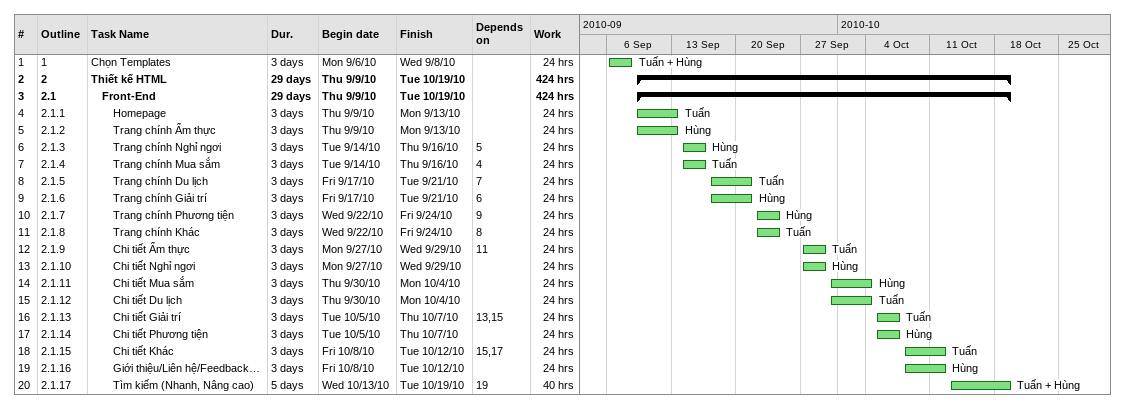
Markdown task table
| ID | WBS | Task | Duration | Start | Finish | Predecessors | Resources | Work (h) |
|---|---|---|---|---|---|---|---|---|
| 1 | 1 | Chọn Templates | 3d | 2010-09-06 | 2010-09-08 |  | Tuấn + Hùng | 24 |
| 2 | 2 | **Thiết kế HTML** | 29d | 2010-09-09 | 2010-10-19 |  |  | 424 |
| 3 | 2.1 | **Front-End** | 29d | 2010-09-09 | 2010-10-19 |  |  | 424 |
| 4 | 2.1.1 | Homepage | 3d | 2010-09-09 | 2010-09-13 |  | Tuấn | 24 |
| 5 | 2.1.2 | Trang chính Ẩm thực | 3d | 2010-09-09 | 2010-09-13 |  | Hùng | 24 |
| 6 | 2.1.3 | Trang chính Nghỉ ngơi | 3d | 2010-09-14 | 2010-09-16 | 5 | Hùng | 24 |
| 7 | 2.1.4 | Trang chính Mua sắm | 3d | 2010-09-14 | 2010-09-16 | 4 | Tuấn | 24 |
| 8 | 2.1.5 | Trang chính Du lịch | 3d | 2010-09-17 | 2010-09-21 | 7 | Tuấn | 24 |
| 9 | 2.1.6 | Trang chính Giải trí | 3d | 2010-09-17 | 2010-09-21 | 6 | Hùng | 24 |
| 10 | 2.1.7 | Trang chính Phương tiện | 3d | 2010-09-22 | 2010-09-24 | 9 | Hùng | 24 |
| 11 | 2.1.8 | Trang chính Khác | 3d | 2010-09-22 | 2010-09-24 | 8 | Tuấn | 24 |
| 12 | 2.1.9 | Chi tiết Ẩm thực | 3d | 2010-09-27 | 2010-09-29 | 11 | Tuấn | 24 |
| 13 | 2.1.10 | Chi tiết Nghỉ ngơi | 3d | 2010-09-27 | 2010-09-29 |  | Hùng | 24 |
| 14 | 2.1.11 | Chi tiết Mua sắm | 3d | 2010-09-30 | 2010-10-04 |  | Hùng | 24 |
| 15 | 2.1.12 | Chi tiết Du lịch | 3d | 2010-09-30 | 2010-10-04 |  | Tuấn | 24 |
| 16 | 2.1.13 | Chi tiết Giải trí | 3d | 2010-10-05 | 2010-10-07 | 13, 15 | Tuấn | 24 |
| 17 | 2.1.14 | Chi tiết Phương tiện | 3d | 2010-10-05 | 2010-10-07 |  | Hùng | 24 |
| 18 | 2.1.15 | Chi tiết Khác | 3d | 2010-10-08 | 2010-10-12 | 15, 17 | Tuấn | 24 |
| 19 | 2.1.16 | Giới thiệu/Liên hệ/Feedback… | 3d | 2010-10-08 | 2010-10-12 |  | Hùng | 24 |
| 20 | 2.1.17 | Tìm kiếm (Nhanh, Nâng cao) | 5d | 2010-10-13 | 2010-10-19 | 19 | Tuấn + Hùng | 40 |
